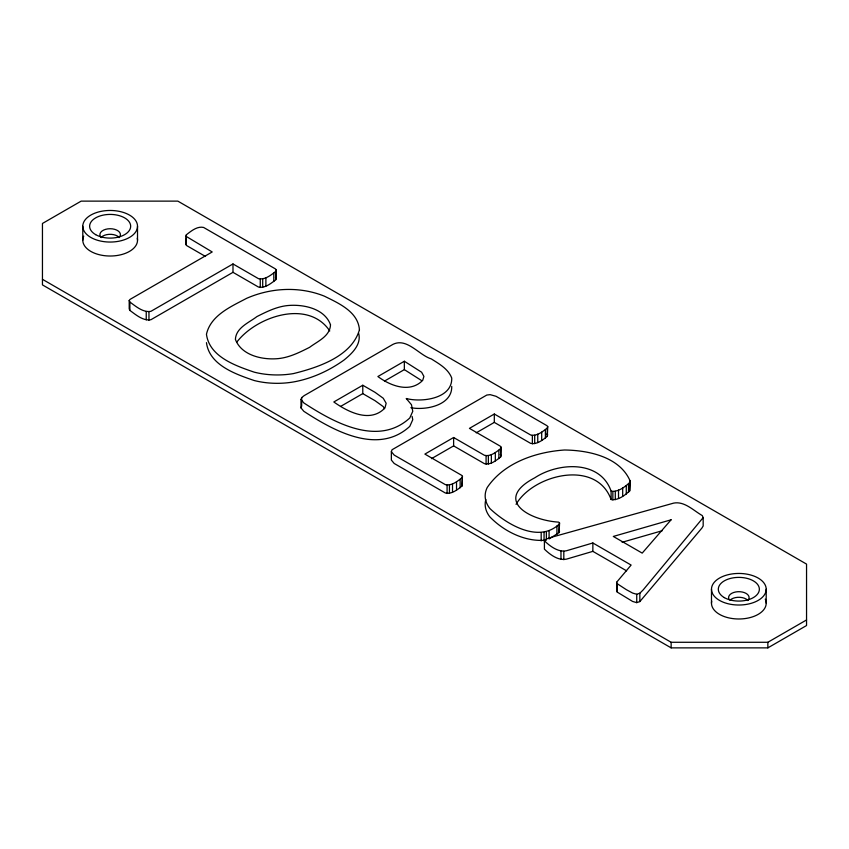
<?xml version="1.0" encoding="UTF-8"?>
<svg xmlns="http://www.w3.org/2000/svg" width="849" height="849" viewBox="0 0 849 849"><rect width="100%" height="100%" fill="white"/><g stroke="black" fill="none" stroke-linecap="round" stroke-linejoin="round"><path stroke-width="1.27" d="M629.693 490.913L630.011 480.672C619.441 456.688 588.325 450.31 564.521 450.002C535.74 451.955 503.988 462.758 487.22 487.517A52.85 30.511 0 0 0 489.894 508.54C506.195 524.013 538.553 543.647 559.088 524.215L559.565 523.026L558.621 522.124C528.853 520.331 492.982 499.753 534.849 477.764C558.186 462.344 600.19 459.755 611.121 491.178L611.121 499.552C618.04 500.655 624.832 495.37 629.693 490.913L630.011 480.672M500.73 448.484L501.08 447.136L500.21 446.139L469.433 428.374L494.309 414.015L530.678 435.006C536.844 436.439 542.787 431.589 547.318 427.938L547.754 426.601L546.894 425.646L496.039 396.292L490.138 394.647L486.795 395.05L392.047 449.747L391.357 451.679L391.357 460.062L394.191 463.469L445.354 493.004C451.53 494.543 457.505 489.671 462.036 486.01L462.429 476.268L461.569 475.27L424.882 454.088L453.621 437.5L484.397 455.276C490.425 456.911 496.304 452.071 500.73 448.484L500.73 456.858C496.304 460.445 490.425 465.294 484.397 463.65L453.621 445.884L431.515 458.64M500.73 456.858L501.08 447.136M462.036 486.01L462.429 476.268M185.835 236.192L212.208 251.962L130.109 299.357L129.207 300.472L129.207 308.845L129.876 310.416C135.851 314.746 143.067 321.102 150.889 319.733L232.987 272.327L258.489 287.058C264.941 288.49 271.064 283.428 275.84 279.671L276.275 269.908L275.416 268.91L203.622 227.458C197.233 225.94 191.099 231.087 186.345 234.802L185.835 244.565L186.706 245.605L205.554 256.494M275.84 279.671L276.275 269.908M476.225 432.831L494.309 422.388L530.678 443.38C536.844 444.812 542.787 439.962 547.318 436.312L547.754 426.601M300.992 399.518L301.682 397.587L304.218 395.602L393.002 344.344C406.979 337.435 419.013 355.179 431.26 358.883C439.103 363.85 448.23 368.869 451.732 378.017C452.443 398.86 421.486 402.585 406.236 398.51L411.468 404.718L412.763 411.33L409.77 418.005C377.89 447.2 333.402 422.229 303.825 402.925L300.992 399.518L300.992 407.891L303.825 411.298C333.402 430.602 377.89 455.573 409.77 426.389L412.763 419.703L412.115 416.403M300.992 407.891L301.682 405.96L301.682 397.587M185.835 244.565L186.345 234.802M516.054 504.348C533.331 474.506 596.263 458.778 611.121 499.552M549.091 530.572L549.091 538.956L559.088 532.588L559.565 523.026M236.712 342.243C256.048 316.645 308.081 298.689 329.773 330.951M703.174 517.603L643.149 589.928L639.849 593.196L636.739 594.268L632.643 593.08L626.392 589.694L617.297 583.762L616.629 582.244L631.115 565.063L592.857 542.978L566.485 550.757C558.26 552.55 549.897 546.13 544.411 540.781L546.416 538.977L552.009 537.12L673.777 503.086C684.549 501.059 693.559 510.61 702.272 515.576L703.174 517.603L703.174 525.977L701.953 528.004L639.849 601.57L636.739 602.641L632.643 601.463L617.297 592.146L616.629 590.617L616.629 582.244M611.121 491.178C618.04 492.282 624.832 486.997 629.693 482.54M391.357 451.679L394.191 455.096L445.354 484.63C451.53 486.169 457.505 481.298 462.036 477.637M129.207 300.472L129.876 302.032C135.851 306.372 143.067 312.729 150.889 311.35L232.987 263.954L258.489 278.674C264.941 280.117 271.064 275.055 275.84 271.298M362.778 385.244L333.816 401.97C347.931 411.956 370.291 423.396 384.937 407.987L386.157 403.286L383.249 398.245L375.056 392.334L362.778 385.244L362.778 393.618L340.502 406.48M404.347 361.25L377.89 376.521C390.36 385.86 409.961 393.405 422.685 380.384L423.906 376.404L421.624 372.223L404.347 361.25L404.347 369.623L384.501 381.074M42.45 279.31L671.145 642.279L767.857 642.279L806.55 619.95M767.857 647.872L806.55 625.533L806.55 564.107L177.855 201.128L81.143 201.128L42.45 223.467L42.45 284.893L671.145 647.872L767.857 647.872L767.857 642.279M626.615 570.846L592.857 551.362L566.485 559.13C558.26 560.924 549.897 554.514 544.411 549.154L544.411 540.781M622.115 542.278L662.305 530.71M485.851 499.456A52.85 30.511 0 0 0 489.894 516.914C504.094 531.527 525.711 542.341 546.374 540.113L546.374 531.729M410.895 407.679C425.731 410.619 452.315 405.313 451.732 386.391M404.347 369.623L421.624 380.596M362.778 393.618L375.056 400.707L383.249 406.618L384.417 408.634M558.621 530.498L559.565 531.41M546.894 434.019L547.754 434.975M500.21 454.512L501.08 455.52M275.416 277.283L276.275 278.281M358.692 333.455C361.589 344.588 351.804 353.725 343.994 360.061C328.924 370.843 311.71 378.696 293.425 381.965A56.968 32.888 0 0 1 254.233 380.532C235.597 374.176 209.342 365.112 206.456 342.635M766.201 589.238A27.359 15.791 0 0 1 725.163 602.907A27.359 15.791 0 0 1 725.163 575.558A27.359 15.791 0 0 1 766.201 589.238L766.201 603.193M711.483 589.238L711.483 603.193M671.145 642.279L671.145 647.872M639.849 593.196L639.849 601.57M636.739 594.268L636.739 602.641M628.515 483.951L628.515 492.324M626.275 485.649L626.275 494.033M622.688 487.857L622.688 496.23M618.518 490.085L618.518 498.459M617.297 583.762L617.297 592.146M615.292 491.306L615.292 499.69M612.851 491.624L612.851 500.008M592.857 542.978L592.857 551.362M563.81 551.341L563.81 559.714M560.977 551.065L560.977 559.449M559.088 524.215L559.088 532.588M556.923 526.009L556.923 534.382M547.318 427.938L547.318 436.312M545.398 429.732L545.398 438.105M544.06 532.344L544.06 540.728M541.694 432.099L541.694 440.472M541.184 532.556L541.184 540.93M537.757 434.147L537.757 442.52M534.69 435.229L534.69 443.613M532.365 435.484L532.365 443.857M498.872 450.225L498.872 458.609M495.328 452.506L495.328 460.88M494.309 414.015L494.309 422.388M491.359 454.565L491.359 462.949M488.366 455.616L488.366 463.989M486.084 455.796L486.084 464.17M460.147 479.409L460.147 487.782M456.529 481.723L456.529 490.096M453.621 437.5L453.621 445.884M452.517 483.813L452.517 492.187M449.439 484.906L449.439 493.28M447.083 485.129L447.083 493.502M273.803 273.155L273.803 281.528M265.886 277.719L265.886 286.102M262.702 278.886L262.702 287.259M260.261 279.151L260.261 287.535M232.987 263.954L232.987 272.327M148.957 311.88L148.957 320.253M146.24 311.487L146.24 319.861M137.517 226.258A27.359 15.791 0 0 1 96.478 239.938A27.359 15.791 0 0 1 96.478 212.579A27.359 15.791 0 0 1 137.517 226.258L137.517 240.225M129.876 302.032L129.876 310.416M82.799 226.258L82.799 240.225M101.275 237.264A10.262 5.922 0 0 1 119.04 237.264M729.96 600.232A10.262 5.922 0 0 1 747.725 600.232M765.267 599.107A27.359 15.791 0 0 1 740.636 618.953A27.359 15.791 0 0 1 711.717 601.134M728.941 599.139A10.262 5.922 0 0 1 740.179 591.732A10.262 5.922 0 0 1 747.725 600.572M137.283 238.166A27.359 15.791 0 0 1 108.364 255.984A27.359 15.791 0 0 1 83.733 236.139M101.275 237.603A10.262 5.922 0 0 1 110.158 228.721A10.262 5.922 0 0 1 119.04 237.603M330.505 324.774C330.081 336.321 317.441 341.351 309.577 347.347C299.739 352.293 289.742 357.355 278.642 358.565C262.925 360.199 241.562 355.678 235.396 339.409C236.001 327.693 248.927 322.716 256.918 316.581C266.607 311.7 276.498 306.733 287.45 305.576C303.093 304.038 324.583 308.367 330.505 324.774M359.435 329.783C351.741 356.506 317.717 367.606 293.425 373.592A56.968 32.888 0 0 1 254.233 372.159C235.597 365.792 209.342 356.729 206.456 334.251C210.711 315.276 231.087 306.542 246.688 298.307C271.086 287.652 299.559 286.166 324.424 296.184C338.581 303.21 358.119 311.7 359.435 329.783M671.092 519.8L642.205 553.113L613.318 536.441L671.092 519.8M724.335 597.611A20.514 11.844 0 0 0 758.666 592.294A20.514 11.844 0 0 0 733.536 577.787A20.514 11.844 0 0 0 724.335 597.611M95.65 234.642A20.514 11.844 0 0 0 129.971 229.326A20.514 11.844 0 0 0 104.841 214.818A20.514 11.844 0 0 0 95.65 234.642"/></g></svg>
